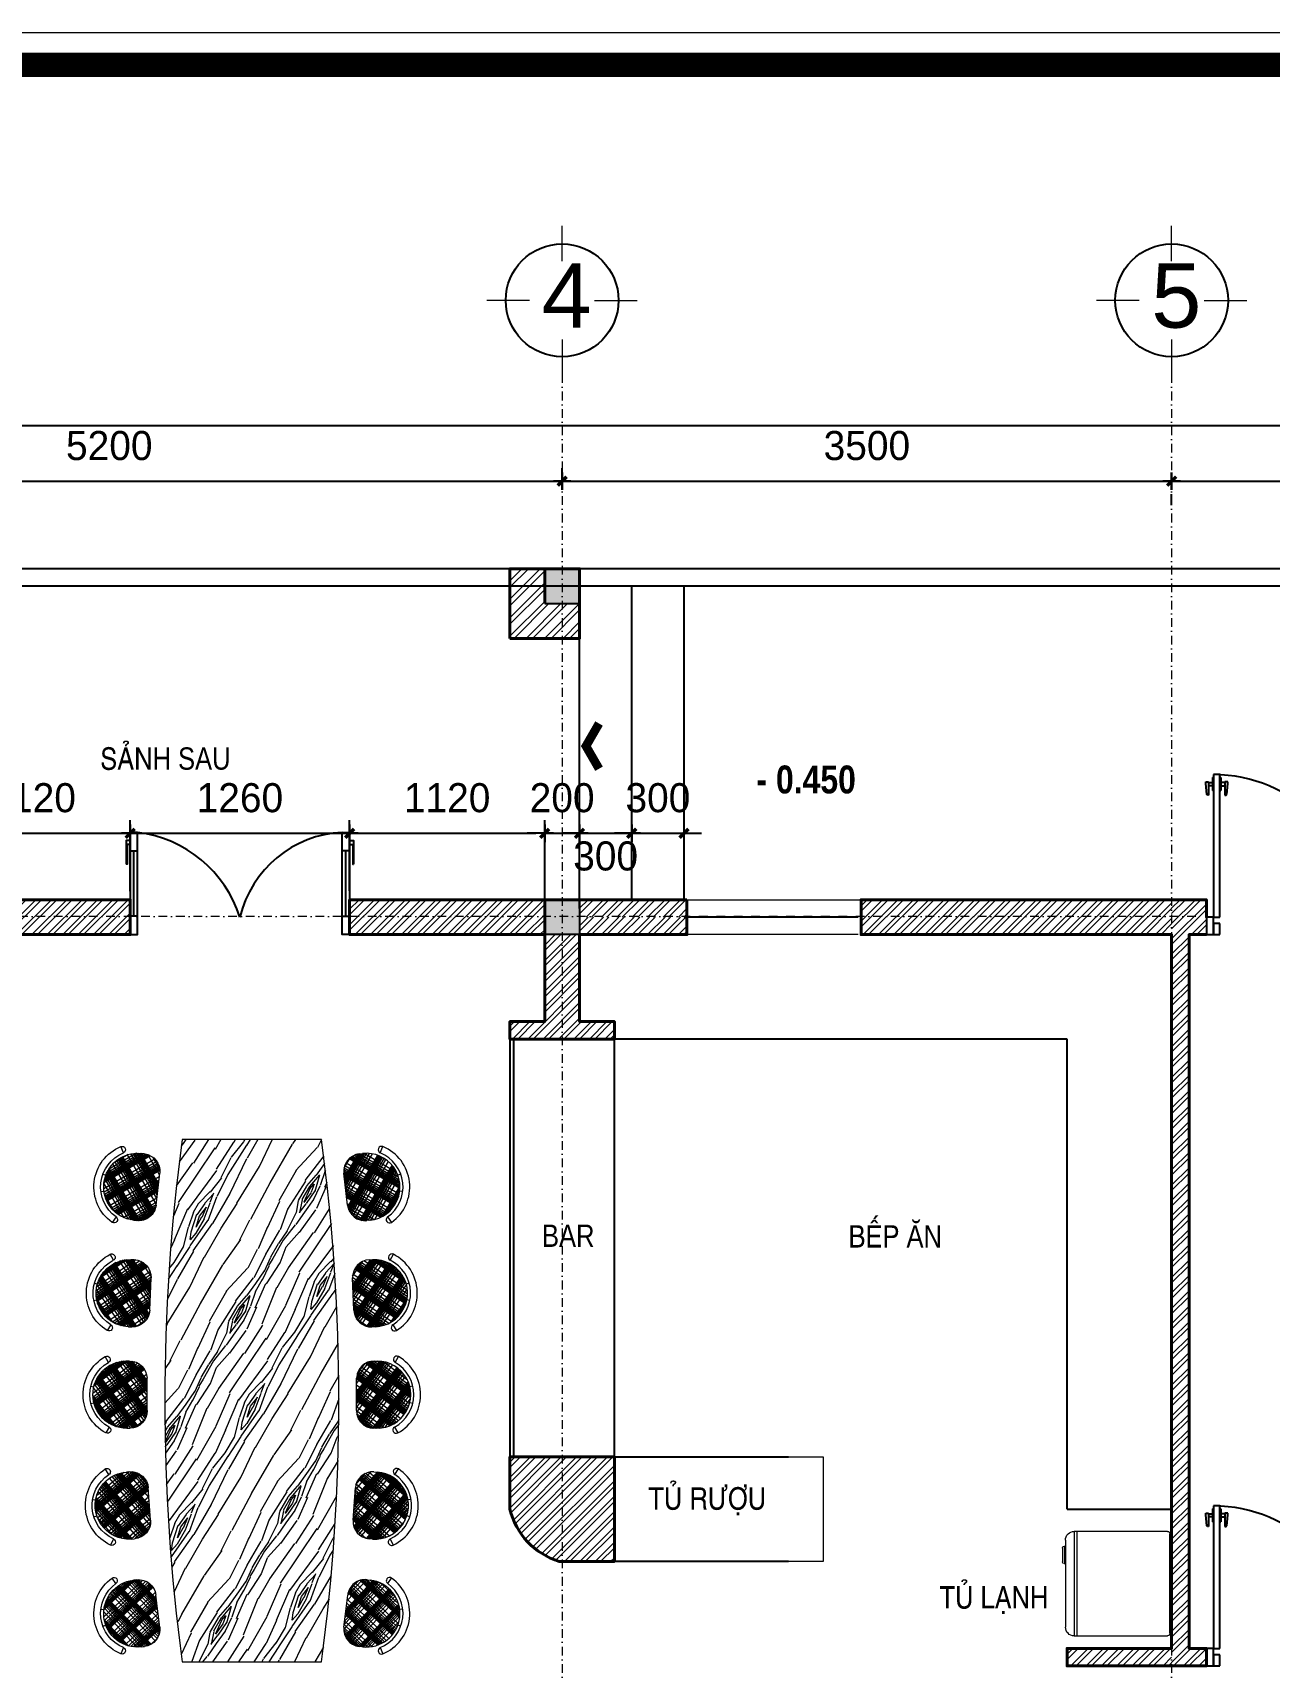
# Model space of a CAD drawing. Header units: millimetres. Extents: x 615730 to 2792744, y 139412 to 597571.
# Drawn here: x 702107 to 709207, y 294886 to 304290 of the extents above; entities that cross this region are included whole.
import ezdxf
from ezdxf.enums import TextEntityAlignment as Align

# ---------------------------------------------------------------- set-up
doc = ezdxf.new("R2010")
doc.units = ezdxf.units.MM
doc.header["$MEASUREMENT"] = 0
doc.header["$PDMODE"] = 34
doc.linetypes.add('DASHDOT', pattern=[1, 0.5, -0.25, 0, -0.25])
doc.layers.get('0').update_dxf_attribs({"lineweight": 5})
for name, color, linetype, lineweight in [('0.1(9)', 9, 'Continuous', 13), ('Block', 46, 'Continuous', 9), ('NETNGOAITUONG', 1, 'Continuous', 40), ('NTHAY1', 61, 'Continuous', 25), ('NVDUNG', 82, 'Continuous', 13), ('thay', 7, 'Continuous', 15), ('TIM TRUC', 149, 'DASHDOT', 9), ('VATDUNG', 33, 'Continuous', 13), ('VLIEU', 250, 'Continuous', 9)]:
    doc.layers.add(name, color=color, linetype=linetype, lineweight=lineweight)
for name, color, linetype in [('CUA', 132, 'Continuous'), ('DOORS', 1, 'Continuous'), ('H', 252, 'Continuous'), ('NET MANH', 252, 'Continuous'), ('netthay', 3, 'Continuous'), ('SWING', 7, 'Continuous'), ('TEXT', 2, 'Continuous'), ('VL', 155, 'Continuous')]:
    doc.layers.add(name, color=color, linetype=linetype)
doc.styles.add('H280', font='', dxfattribs={"height": 200})
doc.styles.add('KT OZON', font='', dxfattribs={"height": 200})
doc.styles.get("Standard").update_dxf_attribs({"font": ''})
doc.styles.add('STYLE2', font='')
doc.styles.add('VNI-AVO', font='vni-roms.shx')
doc.styles.get('H280').set_extended_font_data('VNI-Avo')
doc.styles.get('KT OZON').set_extended_font_data('VNI-Helve')
doc.styles.get('Standard').set_extended_font_data('VNI-Avo')
doc.styles.get('STYLE2').set_extended_font_data('.VnArial NarrowH')
doc.dimstyles.new('1-50b', dxfattribs={"dimtxt": 167, "dimasz": 50, "dimexe": 75, "dimexo": 150, "dimgap": 120, "dimtad": 1, "dimdec": 0, "dimzin": 12, "dimtxsty": 'VNI-AVO', "dimblk": ']', "dimcen": 0, "dimdle": 50, "dimclrd": 252, "dimclre": 252, "dimclrt": 2, "dimadec": 0, "dimazin": 0, "dimtfac": 1, "dimtdec": 0, "dimtix": 1, "dimtmove": 2, "dimatfit": 0, "dimldrblk": 'OPEN90', "dimfxl": 1, "dimlwd": -1, "dimlwe": -1, "dimarcsym": 0})
pattern_1 = [(45, (27371.52, 0), (-44.194174, 44.194174), []), (45, (27371.52, 31.25), (-44.194174, 44.194174), [])]
pattern_2 = [(45, (0, 0), (-44.194174, 44.194174), []), (45, (0, 31.25), (-44.194174, 44.194174), [])]

# ---------------------------------------------------------------- blocks, each defined once
blk = doc.blocks.new('08PDRR02')
at = {"color": 0, "linetype": 'ByBlock'}
for p, q in [((1, 0), (0, 0)), ((0, 0), (0, -1)), ((1, -1), (1, 0)), ((0, -1), (1, -1))]:
    blk.add_line(p, q, dxfattribs=at)
blk = doc.blocks.new('08PDNB02')
at = {"color": 0, "linetype": 'ByBlock'}
for p, q in [((0, -1.62), (0, 1.62)), ((0, 1.62), (0.25, 1.62)), ((0.25, -1.62), (0.25, 1.62)), ((0.25, 0.38), (1.25, 0.38)), ((1.25, -0.55), (1.25, 2.75)), ((1.25, 2.75), (1.54, 2.75)), ((1.54, 2.75), (1.69, 2.59)), ((1.69, 2.59), (1.95, -0.13)), ((0.25, -1.62), (0, -1.62)), ((1.25, -0.38), (0.25, -0.38)), ((1.95, -0.55), (1.25, -0.55)), ((1.95, -0.13), (1.95, -0.55))]:
    blk.add_line(p, q, dxfattribs=at)
blk = doc.blocks.new('*U45')
at = {"layer": 'DOORS', "color": 0, "linetype": 'Continuous', "ltscale": 200}
for p, q in [((0, 15), (0, 55)), ((900, 15), (900, 55)), ((0, -25), (0, -55)), ((900, -25), (900, -55))]:
    blk.add_line(p, q, dxfattribs=at)
at = {"layer": 'SWING', "color": 1, "linetype": 'Continuous', "ltscale": 200}
blk.add_arc((0, 55), 900, 0, 90, dxfattribs=at)
at = {"layer": 'DOORS', "color": 8, "linetype": 'Continuous', "ltscale": 200, "xscale": 25.4, "yscale": 25.4, "zscale": 25.4, "rotation": 180}
blk.add_blockref('08PDNB02', (0, 895), dxfattribs=at)
at = {"layer": 'DOORS', "color": 0, "linetype": 'Continuous', "ltscale": 200, "xscale": 900, "yscale": 39.99999999999999, "rotation": 90}
blk.add_blockref('08PDRR02', (0, 55), dxfattribs=at)
at = {"layer": 'DOORS', "color": 8, "linetype": 'Continuous', "ltscale": 200, "xscale": 25.4, "yscale": -25.4, "zscale": 25.4}
blk.add_blockref('08PDNB02', (40, 895), dxfattribs=at)
at = {"layer": 'DOORS', "color": 0, "linetype": 'Continuous', "ltscale": 200, "xscale": 45, "yscale": 110}
for p in [(-45, 55), (900, 55)]:
    blk.add_blockref('08PDRR02', p, dxfattribs=at)
at = {"layer": 'DOORS', "color": 1, "linetype": 'Continuous', "ltscale": 200, "xscale": 39.99999999999999, "yscale": 69.99999999999999}
for p in [(0, 15), (860, 15)]:
    blk.add_blockref('08PDRR02', p, dxfattribs=at)
blk = doc.blocks.new('TRUC 1')
at = {"ltscale": 50}
blk.add_circle((0, -9525), 8572, dxfattribs=at)
at = {"layer": '0.1(9)', "ltscale": 50}
for p, q in [((0, -3572), (0, 1782)), ((-4942, -9525), (-11427, -9525)), ((4942, -9525), (11427, -9525)), ((0, -15478), (0, -20832))]:
    blk.add_line(p, q, dxfattribs=at)
at = {"layer": 'TEXT', "ltscale": 50, "style": 'H280'}
blk.add_attdef('1', text='', height=10478, dxfattribs=at).set_placement((-214, -4892), align=Align.CENTER)
blk = doc.blocks.new(']')
for p, q in [((1, 0), (-1, 0)), ((0, 1), (0, -1))]:
    blk.add_line(p, q)
at = {"color": 9, "const_width": 0.4}
blk.add_lwpolyline([(-0.51, -0.51), (0.51, 0.51)], dxfattribs=at)
blk = doc.blocks.new('*D1175')
at = {"layer": 'DEFPOINTS', "color": 0, "ltscale": 10, "transparency": 16777216}
for p in [(699946.1, 301714.8), (705146.6, 301714.8), (705146.6, 301565.4)]:
    blk.add_point(p, dxfattribs=at)
at = {"layer": 'VL', "color": 252, "ltscale": 10, "transparency": 16777216}
for p, q in [((699946.1, 301864.8), (699946.1, 301789.8)), ((705146.6, 301715.4), (705146.6, 301789.8)), ((699996.1, 301714.8), (705096.6, 301714.8))]:
    blk.add_line(p, q, dxfattribs=at)
at = {"layer": 'VL', "color": 252, "ltscale": 10, "transparency": 16777216, "xscale": 50, "yscale": 50, "zscale": 50, "rotation": 180}
blk.add_blockref(']', (699946.1, 301714.8), dxfattribs=at)
at = {"layer": 'VL', "color": 252, "ltscale": 10, "transparency": 16777216, "xscale": 50, "yscale": 50, "zscale": 50}
blk.add_blockref(']', (705146.6, 301714.8), dxfattribs=at)
at = {"layer": 'VL', "color": 2, "ltscale": 10, "transparency": 16777216, "insert": (702546.3, 301918.3), "char_height": 167, "attachment_point": 5, "style": 'VNI-AVO'}
blk.add_mtext('5200', dxfattribs=at)
blk = doc.blocks.new('_Open90')
at = {"color": 0, "linetype": 'ByBlock', "lineweight": -2}
for p, q in [((0, 0), (-1, 0)), ((-0.5, 0.5), (0, 0)), ((0, 0), (-0.5, -0.5))]:
    blk.add_line(p, q, dxfattribs=at)
blk = doc.blocks.new('*D1176')
at = {"layer": 'DEFPOINTS', "color": 0, "ltscale": 10, "transparency": 16777216}
for p in [(708646.4, 301727.5), (708646.4, 301714.8), (705146.6, 301565.4)]:
    blk.add_point(p, dxfattribs=at)
at = {"layer": 'VL', "color": 252, "ltscale": 10, "transparency": 16777216}
for p, q in [((705146.6, 301715.4), (705146.6, 301789.8)), ((705196.6, 301714.8), (708596.4, 301714.8)), ((708646.4, 301577.5), (708646.4, 301639.8))]:
    blk.add_line(p, q, dxfattribs=at)
at = {"layer": 'VL', "color": 252, "ltscale": 10, "transparency": 16777216, "xscale": 50, "yscale": 50, "zscale": 50, "rotation": 180}
blk.add_blockref(']', (705146.6, 301714.8), dxfattribs=at)
at = {"layer": 'VL', "color": 252, "ltscale": 10, "transparency": 16777216, "xscale": 50, "yscale": 50, "zscale": 50}
blk.add_blockref(']', (708646.4, 301714.8), dxfattribs=at)
at = {"layer": 'VL', "color": 2, "ltscale": 10, "transparency": 16777216, "insert": (706896.5, 301918.3), "char_height": 167, "attachment_point": 5, "style": 'VNI-AVO'}
blk.add_mtext('3500', dxfattribs=at)
blk = doc.blocks.new('*D1177')
at = {"layer": 'DEFPOINTS', "color": 0, "ltscale": 10, "transparency": 16777216}
for p in [(708646.4, 301727.5), (711946.4, 301714.8), (711946.4, 301565.5)]:
    blk.add_point(p, dxfattribs=at)
at = {"layer": 'VL', "color": 252, "ltscale": 10, "transparency": 16777216}
for p, q in [((711946.4, 301715.5), (711946.4, 301789.8)), ((708696.4, 301714.8), (711896.4, 301714.8)), ((708646.4, 301577.5), (708646.4, 301639.8))]:
    blk.add_line(p, q, dxfattribs=at)
at = {"layer": 'VL', "color": 252, "ltscale": 10, "transparency": 16777216, "xscale": 50, "yscale": 50, "zscale": 50, "rotation": 180}
blk.add_blockref(']', (708646.4, 301714.8), dxfattribs=at)
at = {"layer": 'VL', "color": 252, "ltscale": 10, "transparency": 16777216, "xscale": 50, "yscale": 50, "zscale": 50}
blk.add_blockref(']', (711946.4, 301714.8), dxfattribs=at)
at = {"layer": 'VL', "color": 2, "ltscale": 10, "transparency": 16777216, "insert": (710296.4, 301918.3), "char_height": 167, "attachment_point": 5, "style": 'VNI-AVO'}
blk.add_mtext('3300', dxfattribs=at)
blk = doc.blocks.new('*D1179')
at = {"layer": 'DEFPOINTS', "color": 0, "ltscale": 10, "transparency": 16777216}
for p in [(711947.4, 302034), (691347.1, 301211.6), (711947.4, 301211.6)]:
    blk.add_point(p, dxfattribs=at)
at = {"layer": 'VL', "color": 252, "ltscale": 10, "transparency": 16777216}
for p, q in [((691347.1, 301361.6), (691347.1, 302109)), ((711947.4, 301361.6), (711947.4, 302109)), ((691397.1, 302034), (711897.4, 302034))]:
    blk.add_line(p, q, dxfattribs=at)
at = {"layer": 'VL', "color": 252, "ltscale": 10, "transparency": 16777216, "xscale": 50, "yscale": 50, "zscale": 50, "rotation": 180}
blk.add_blockref(']', (691347.1, 302034), dxfattribs=at)
at = {"layer": 'VL', "color": 252, "ltscale": 10, "transparency": 16777216, "xscale": 50, "yscale": 50, "zscale": 50}
blk.add_blockref(']', (711947.4, 302034), dxfattribs=at)
at = {"layer": 'VL', "color": 2, "ltscale": 10, "transparency": 16777216, "insert": (701647.3, 302237.5), "char_height": 167, "attachment_point": 5, "style": 'VNI-AVO'}
blk.add_mtext('20600', dxfattribs=at)
blk = doc.blocks.new('*D1200')
at = {"layer": 'DEFPOINTS', "color": 0, "ltscale": 10, "transparency": 16777216}
for p in [(702666.4, 299692.5), (701546.4, 299311.4), (702666.4, 299211.3, -0.3)]:
    blk.add_point(p, dxfattribs=at)
at = {"layer": 'VL', "color": 252, "ltscale": 10, "transparency": 16777216}
for p, q in [((701546.4, 299461.4), (701546.4, 299767.5)), ((701596.4, 299692.5), (702616.4, 299692.5)), ((702666.4, 299361.3), (702666.4, 299767.5))]:
    blk.add_line(p, q, dxfattribs=at)
at = {"layer": 'VL', "color": 252, "ltscale": 10, "transparency": 16777216, "xscale": 50, "yscale": 50, "zscale": 50, "rotation": 180}
blk.add_blockref(']', (701546.4, 299692.5), dxfattribs=at)
at = {"layer": 'VL', "color": 252, "ltscale": 10, "transparency": 16777216, "xscale": 50, "yscale": 50, "zscale": 50}
blk.add_blockref(']', (702666.4, 299692.5), dxfattribs=at)
at = {"layer": 'VL', "color": 2, "ltscale": 10, "transparency": 16777216, "insert": (702106.4, 299896), "char_height": 167, "attachment_point": 5, "style": 'VNI-AVO'}
blk.add_mtext('1120', dxfattribs=at)
blk = doc.blocks.new('*D1201')
at = {"layer": 'DEFPOINTS', "color": 0, "ltscale": 10, "transparency": 16777216}
for p in [(703926.4, 299692.5), (702666.4, 299211.3, -0.3), (703926.4, 299211.4)]:
    blk.add_point(p, dxfattribs=at)
at = {"layer": 'VL', "color": 252, "ltscale": 10, "transparency": 16777216}
for p, q in [((702666.4, 299361.3), (702666.4, 299767.5)), ((702716.4, 299692.5), (703876.4, 299692.5)), ((703926.4, 299361.4), (703926.4, 299767.5))]:
    blk.add_line(p, q, dxfattribs=at)
at = {"layer": 'VL', "color": 252, "ltscale": 10, "transparency": 16777216, "xscale": 50, "yscale": 50, "zscale": 50, "rotation": 180}
blk.add_blockref(']', (702666.4, 299692.5), dxfattribs=at)
at = {"layer": 'VL', "color": 252, "ltscale": 10, "transparency": 16777216, "xscale": 50, "yscale": 50, "zscale": 50}
blk.add_blockref(']', (703926.4, 299692.5), dxfattribs=at)
at = {"layer": 'VL', "color": 2, "ltscale": 10, "transparency": 16777216, "insert": (703296.4, 299896), "char_height": 167, "attachment_point": 5, "style": 'VNI-AVO'}
blk.add_mtext('1260', dxfattribs=at)
blk = doc.blocks.new('*D1202')
at = {"layer": 'DEFPOINTS', "color": 0, "ltscale": 10, "transparency": 16777216}
for p in [(705046.5, 299692.5), (703926.4, 299211.4), (705046.5, 299111.4)]:
    blk.add_point(p, dxfattribs=at)
at = {"layer": 'VL', "color": 252, "ltscale": 10, "transparency": 16777216}
for p, q in [((703926.4, 299361.4), (703926.4, 299767.5)), ((703976.4, 299692.5), (704996.5, 299692.5)), ((705046.5, 299261.4), (705046.5, 299767.5))]:
    blk.add_line(p, q, dxfattribs=at)
at = {"layer": 'VL', "color": 252, "ltscale": 10, "transparency": 16777216, "xscale": 50, "yscale": 50, "zscale": 50, "rotation": 180}
blk.add_blockref(']', (703926.4, 299692.5), dxfattribs=at)
at = {"layer": 'VL', "color": 252, "ltscale": 10, "transparency": 16777216, "xscale": 50, "yscale": 50, "zscale": 50}
blk.add_blockref(']', (705046.5, 299692.5), dxfattribs=at)
at = {"layer": 'VL', "color": 2, "ltscale": 10, "transparency": 16777216, "insert": (704486.4, 299896), "char_height": 167, "attachment_point": 5, "style": 'VNI-AVO'}
blk.add_mtext('1120', dxfattribs=at)
blk = doc.blocks.new('*D1215')
at = {"layer": 'DEFPOINTS', "color": 0, "ltscale": 10, "transparency": 16777216}
for p in [(705246.5, 299692.5), (705046.5, 299111.4), (705246.5, 299111.4)]:
    blk.add_point(p, dxfattribs=at)
at = {"layer": 'VL', "color": 252, "ltscale": 10, "transparency": 16777216}
for p, q in [((704996.5, 299692.5), (704946.5, 299692.5)), ((705046.5, 299261.4), (705046.5, 299767.5)), ((705046.5, 299692.5), (705246.5, 299692.5)), ((705246.5, 299261.4), (705246.5, 299767.5)), ((705296.5, 299692.5), (705346.5, 299692.5))]:
    blk.add_line(p, q, dxfattribs=at)
at = {"layer": 'VL', "color": 252, "ltscale": 10, "transparency": 16777216, "xscale": 50, "yscale": 50, "zscale": 50}
blk.add_blockref(']', (705046.5, 299692.5), dxfattribs=at)
at = {"layer": 'VL', "color": 252, "ltscale": 10, "transparency": 16777216, "xscale": 50, "yscale": 50, "zscale": 50, "rotation": 180}
blk.add_blockref(']', (705246.5, 299692.5), dxfattribs=at)
at = {"layer": 'VL', "color": 2, "ltscale": 10, "transparency": 16777216, "insert": (705146.5, 299896), "char_height": 167, "attachment_point": 5, "style": 'VNI-AVO'}
blk.add_mtext('200', dxfattribs=at)
blk = doc.blocks.new('*D1216')
at = {"layer": 'DEFPOINTS', "color": 0, "ltscale": 10, "transparency": 16777216}
for p in [(705546.6, 299692.5), (705546.6, 299311.4), (705246.5, 299111.4)]:
    blk.add_point(p, dxfattribs=at)
at = {"layer": 'VL', "color": 252, "ltscale": 10, "transparency": 16777216}
for p, q in [((705196.5, 299692.5), (705146.5, 299692.5)), ((705246.5, 299261.4), (705246.5, 299767.5)), ((705246.5, 299692.5), (705546.6, 299692.5)), ((705546.6, 299461.4), (705546.6, 299767.5)), ((705596.6, 299692.5), (705646.6, 299692.5))]:
    blk.add_line(p, q, dxfattribs=at)
at = {"layer": 'VL', "color": 252, "ltscale": 10, "transparency": 16777216, "xscale": 50, "yscale": 50, "zscale": 50}
blk.add_blockref(']', (705246.5, 299692.5), dxfattribs=at)
at = {"layer": 'VL', "color": 252, "ltscale": 10, "transparency": 16777216, "xscale": 50, "yscale": 50, "zscale": 50, "rotation": 180}
blk.add_blockref(']', (705546.6, 299692.5), dxfattribs=at)
at = {"layer": 'VL', "color": 2, "ltscale": 10, "transparency": 16777216, "insert": (705396.5, 299561.5), "char_height": 167, "attachment_point": 5, "style": 'VNI-AVO'}
blk.add_mtext('300', dxfattribs=at)
blk = doc.blocks.new('*D1217')
at = {"layer": 'DEFPOINTS', "color": 0, "ltscale": 10, "transparency": 16777216}
for p in [(705846.6, 299692.5), (705546.6, 299311.4), (705846.6, 299311.4)]:
    blk.add_point(p, dxfattribs=at)
at = {"layer": 'VL', "color": 252, "ltscale": 10, "transparency": 16777216}
for p, q in [((705496.6, 299692.5), (705446.6, 299692.5)), ((705546.6, 299461.4), (705546.6, 299767.5)), ((705546.6, 299692.5), (705846.6, 299692.5)), ((705846.6, 299461.4), (705846.6, 299767.5)), ((705896.6, 299692.5), (705946.6, 299692.5))]:
    blk.add_line(p, q, dxfattribs=at)
at = {"layer": 'VL', "color": 252, "ltscale": 10, "transparency": 16777216, "xscale": 50, "yscale": 50, "zscale": 50}
blk.add_blockref(']', (705546.6, 299692.5), dxfattribs=at)
at = {"layer": 'VL', "color": 252, "ltscale": 10, "transparency": 16777216, "xscale": 50, "yscale": 50, "zscale": 50, "rotation": 180}
blk.add_blockref(']', (705846.6, 299692.5), dxfattribs=at)
at = {"layer": 'VL', "color": 2, "ltscale": 10, "transparency": 16777216, "insert": (705696.6, 299896), "char_height": 167, "attachment_point": 5, "style": 'VNI-AVO'}
blk.add_mtext('300', dxfattribs=at)
blk = doc.blocks.new('TULANH')
at = {"layer": 'Block', "extrusion": (0, 0, -1)}
for p, q in [((235, 0), (-235, 0)), ((-235, -15), (-235, 0)), ((235, -15), (235, 0)), ((-300, -550), (300, -550)), ((-300, -565), (300, -565)), ((-214, -619.6), (-214, -622.3)), ((-115.1, -619.6), (-214, -619.6)), ((-204, -632.3), (-125.1, -632.3)), ((-115.1, -622.3), (-115.1, -619.6))]:
    blk.add_line(p, q, dxfattribs=at)
at = {"layer": 'Block', "color": 1, "extrusion": (0, 0, -1)}
for p, q in [((-300, -30), (-300, -565)), ((285, -15), (-285, -15)), ((300, -565), (300, -30)), ((-250, -615), (250, -615))]:
    blk.add_line(p, q, dxfattribs=at)
for centre, radius, start, end in [((285, -30), 15, 0, 90), ((-285, -30), 15, 90, 180), ((250, -565), 50, 270, 0), ((-250, -565), 50, 180, 270)]:
    blk.add_arc(centre, radius, start, end, dxfattribs=at)
at = {"layer": 'Block', "extrusion": (0, 0, -1)}
for centre, start, end in [((204, -622.3), 270, 0), ((125.1, -622.3), 180, 270)]:
    blk.add_arc(centre, 10, start, end, dxfattribs=at)
blk = doc.blocks.new('A$C33486DBB')
at = {"layer": 'NVDUNG', "lineweight": 0, "ltscale": 100}
h = blk.add_hatch(dxfattribs=at)
h.set_pattern_fill('LOG-LOG', color=147, scale=100, angle=20.61624, style=0, pattern_type=2)
h.set_pattern_definition([(20.61624, (-20244.38, -44007.15), (-35.2107, 93.59597), []), (20.61624, (-20254.98, -43978.97), (-35.2107, 93.59597), []), (20.61624, (-20261.18, -43962.49), (-35.2107, 93.59597), []), (20.61624, (-20265.58, -43950.8), (-35.2107, 93.59597), []), (20.61624, (-20268.99, -43941.73), (-35.2107, 93.59597), []), (20.61624, (-20271.78, -43934.32), (-35.2107, 93.59597), []), (20.61624, (-20274.13, -43928.05), (-35.2107, 93.59597), []), (20.61624, (-20276.18, -43922.62), (-35.2107, 93.59597), []), (20.61624, (-20277.98, -43917.84), (-35.2107, 93.59597), []), (110.61624, (-20244.38, -44007.15), (-93.59597, -35.2107), []), (110.61624, (-20216.2, -43996.55), (-93.59597, -35.2107), []), (110.61624, (-20199.72, -43990.35), (-93.59597, -35.2107), []), (110.61624, (-20188.03, -43985.95), (-93.59597, -35.2107), []), (110.61624, (-20178.96, -43982.54), (-93.59597, -35.2107), []), (110.61624, (-20171.55, -43979.75), (-93.59597, -35.2107), []), (110.61624, (-20165.28, -43977.39), (-93.59597, -35.2107), []), (110.61624, (-20159.85, -43975.35), (-93.59597, -35.2107), []), (110.61624, (-20155.06, -43973.55), (-93.59597, -35.2107), [])])
h.paths.add_polyline_path([(422.3, 161.3, 0.414214), (391.9, 299.4), (235.7, 399.4, 0.414214), (97.6, 369.1), (87.3, 353), (87.3, 353, 1), (412, 145.3)])
at = {"layer": 'NVDUNG'}
for p, q in [((235.7, 399.4), (391.9, 299.4)), ((87.3, 353), (97.6, 369.1)), ((38.9, 263.6), (0.5, 266)), ((97.6, 103.6), (110.4, 115.9)), ((422.3, 161.3), (412, 145.3)), ((181.2, 50.1), (187, 66.9)), ((351.1, 63.9), (369.4, 29.9))]:
    blk.add_line(p, q, dxfattribs=at)
for centre, radius, start, end in [((181.8, 315.2), 100, 57.38348, 147.38348), ((19.7, 264.8), 19.3, 356.45531, 176.45531), ((249.7, 249.2), 192.7, 147.38348, 327.38348), ((338, 215.2), 100, 327.38348, 57.38348), ((250.5, 250.5), 250.6, 176.45531, 298.31165), ((250.5, 250.5), 212, 176.45531, 298.31165), ((360.2, 46.9), 19.3, 298.31165, 118.31165)]:
    blk.add_arc(centre, radius, start, end, dxfattribs=at)
blk = doc.blocks.new('A$C79204B9D')
at = {"layer": 'NVDUNG', "lineweight": 0, "ltscale": 200}
h = blk.add_hatch(dxfattribs=at)
h.set_pattern_fill('WOOD8', color=47, scale=800, angle=60, style=0, pattern_type=2)
h.set_pattern_definition([(49.6952, (-100811.45, -69408.86), (3092.817157, 3756.924654), [89.4424, -8854.829]), (60, (-100753.6, -69340.65), (-292.8203, 1092.8203), [88, -712]), (78.4349, (-100709.6, -69264.44), (107.18096, 1785.6403), [75.8944, -2453.927]), (232.875, (-100694.38, -69190.09), (3492.819285, 4449.74321), [64.4984, -6385.308]), (234.8056, (-100733.305, -69241.51), (4692.817283, 6528.205605), [88.363, -8747.9256]), (254.0362, (-100784.23, -69313.72), (-507.18124, -2478.46057), [98.9544, -3199.5296]), (69.4623, (-100779.45, -69353.43), (1307.18128, 3864.1014), [48.6624, -4817.548]), (53.6598, (-100762.38, -69307.865), (-3892.82118, -5142.56154), [72.443, -7171.865]), (245.7106, (-100719.45, -69249.51), (-2907.178536, -6635.383034), [80.399, -7959.5016]), (228.6901, (-100752.52, -69322.8), (2292.81898, 2371.28276), [40.792, -4038.423]), (54.8056, (-100840.52, -69475.214), (-4692.817283, -6528.205605), [88.363, -8747.9256]), (48.6901, (-100789.6, -69403), (-2292.81898, -2371.28276), [81.584, -3997.631]), (60, (-100735.7, -69341.7), (-292.8203, 1092.8203), [96, -704]), (80.556, (-100687.74, -69258.58), (614.362866, 4264.10129), [68.352, -6766.851]), (63.8141, (-100676.52, -69191.16), (4907.17517, 10099.486516), [120.2664, -11906.3704]), (54.8056, (-100623.45, -69083.235), (-4692.817283, -6528.205605), [88.363, -8747.9256]), (60, (-100572.5, -69011), (-292.8203, 1092.8203), [88, -712]), (65.1944, (-100928.52, -69627.635), (3307.183253, 7328.201784), [88.363, -8747.9256]), (54.8056, (-100891.45, -69547.424), (-4692.817283, -6528.205605), [88.363, -8747.9256]), (60, (-100942.4, -69619.6), (-292.8203, 1092.8203), [48, -752]), (65.1944, (-100918.38, -69578.065), (3307.183253, 7328.201784), [88.363, -8747.9256]), (60, (-100881.3, -69497.86), (-292.8203, 1092.8203), [80, -720]), (70.3048, (-100841.305, -69428.57), (-1707.18361, -4556.920554), [89.4424, -8854.829]), (65.1944, (-100811.16, -69344.36), (3307.183253, 7328.201784), [88.363, -8747.9256]), (54.8056, (-100774.09, -69264.15), (-4692.817283, -6528.205605), [88.363, -8747.9256]), (54.8056, (-100723.16, -69191.94), (-4692.817283, -6528.205605), [88.363, -8747.9256]), (51.8699, (-100672.23, -69119.73), (-3092.81979, -3756.92204), [113.137, -5543.717]), (60, (-100602.4, -69030.7), (-292.8203, 1092.8203), [120, -680]), (47.4712, (-100202.685, -69298.45), (2692.820176, 3064.101996), [73.756, -7301.879]), (54.2894, (-100152.83, -69244.1), (-4292.821003, -5835.38198), [80.399, -7959.5016]), (68.1301, (-100202.68, -69298.45), (1707.18003, 4556.92153), [56.569, -5600.2856]), (69.4623, (-100181.61, -69245.95), (1307.18128, 3864.1014), [97.324, -4768.8856]), (60, (-100547.5, -69847.6), (-292.8203, 1092.8203), [96, -704]), (50.5377, (-100499.47, -69764.5), (-2692.81934, -3064.1029), [48.6624, -4817.548]), (261.8014, (-100468.54, -69726.93), (507.17985, 2478.46112), [43.0816, -4265.0504]), (252.9946, (-100474.685, -69769.57), (2214.36134, 7035.38247), [106.7336, -10566.5976]), (52.875, (-100158.685, -69222.24), (-3492.819285, -4449.74321), [64.4984, -6385.308]), (67.125, (-100158.685, -69222.24), (2107.18102, 5249.74184), [64.4984, -6385.308]), (60, (-100533.6, -69855.6), (-292.8203, 1092.8203), [64, -736]), (254.0362, (-100501.61, -69800.2), (-507.18124, -2478.46057), [65.9696, -3232.515]), (56.6335, (-100466.4, -69691.214), (-7092.827647, -10685.120313), [136.235, -13487.2744]), (57.7094, (-100391.47, -69577.435), (-10292.817432, -16227.689541), [200.16, -19815.8336]), (63.1798, (-100284.54, -69408.23), (6107.186084, 12177.942257), [144.2224, -14277.983]), (69.4623, (-100219.47, -69279.52), (1307.18128, 3864.1014), [145.9864, -4720.224]), (70.3048, (-100485.116, -69883.635), (-1707.18361, -4556.920554), [89.4424, -8854.829]), (75.9454, (-100454.97, -69799.42), (-907.1798, -3171.28134), [116.4816, -5707.6064]), (60, (-100426.7, -69686.4), (-292.8203, 1092.8203), [104, -696]), (51.8699, (-100374.68, -69596.36), (-3092.81979, -3756.92204), [113.137, -5543.717]), (63.5763, (-100304.83, -69507.37), (5307.18637, 10792.301586), [128.2496, -12696.7256]), (51.2538, (-100247.757, -69392.517), (3492.822965, 4449.740123), [105.223, -10417.1336]), (45.9638, (-100181.9, -69310.45), (-1892.8192, -1678.46212), [98.9544, -3199.5296]), (60, (-100113.1, -69239.3), (-292.8203, 1092.8203), [56, -744]), (234.8056, (-100466.4, -69691.214), (4692.817283, 6528.205605), [176.7256, -8659.563]), (55.2364, (-100595.97, -69819.635), (-5092.814835, -7221.027596), [192.6656, -9440.6104]), (60, (-100486.1, -69661.36), (-292.8203, 1092.8203), [184, -616]), (64.0856, (-100394.11, -69502.01), (4507.182416, 9406.662756), [224.5704, -11003.964]), (60, (-100296, -69300), (-292.8203, 1092.8203), [200, -600]), (67.125, (-100450.47, -69903.63), (2107.18102, 5249.74184), [193.4944, -6256.312]), (66.3402, (-100375.26, -69725.36), (2507.178344, 5942.5628), [144.8864, -7099.4216]), (57.5104, (-100317.116, -69592.65), (-9492.832492, -14842.0396), [184.1736, -18233.2096]), (53.4802, (-100218.188, -69437.301), (-12478.4605565, -16813.3284437), [281.8224, -27900.4416]), (63.0128, (-100900.81, -69643.635), (6507.176838, 12870.767465), [152.2104, -15068.828]), (51.8699, (-100831.74, -69508), (-3092.81979, -3756.92204), [169.7056, -5487.149]), (57.6141, (-100726.95, -69374.506), (-9892.808596, -15534.874684), [192.1664, -19024.493]), (70.6197, (-100624.023, -69212.23), (-3014.353116, -8421.025681), [130.2304, -12892.8256]), (60, (-100580.8, -69089.4), (-292.8203, 1092.8203), [160, -640]), (56.8202, (-100983.946, -69595.635), (-7492.814318, -11377.949423), [144.2224, -14277.983]), (66.009, (-100905.02, -69474.927), (-3307.18005, -7328.202785), [152.84, -15131.1384]), (66.7098, (-100842.875, -69335.29), (-2907.184315, -6635.381151), [136.9376, -13556.856]), (54.2894, (-100788.73, -69209.51), (-4292.821003, -5835.38198), [160.7984, -7879.1024]), (47.9052, (-100694.875, -69078.95), (-4985.644752, -5435.379245), [114.5424, -11339.7144]), (69.4623, (-100618.09, -68993.95), (1307.18128, 3864.1014), [97.324, -4768.8856]), (63.8141, (-100852.31, -69671.635), (4907.17517, 10099.486516), [120.2664, -11906.3704]), (47.1957, (-100799.24, -69563.71), (-7278.465226, -7806.659753), [180.488, -17868.3344]), (60, (-100676.6, -69431.3), (-292.8203, 1092.8203), [200, -600]), (65.4403, (-100576.598, -69258.086), (-3707.184394, -8021.021118), [168.76, -16707.2584]), (66.7098, (-100506.454, -69104.594), (-2907.184315, -6635.381151), [136.9376, -13556.856]), (60, (-101032.44, -69567.6), (-292.8203, 1092.8203), [136, -664]), (68.1301, (-100964.44, -69449.86), (1707.18003, 4556.92153), [226.2744, -5430.58]), (57.6141, (-100880.157, -69239.865), (-9892.808596, -15534.874684), [192.1664, -19024.493]), (54.4725, (-100777.228, -69077.588), (9785.6312045, 13749.233823), [249.1584, -24666.7]), (66.8428, (-100401.977, -69931.635), (-5414.353559, -12577.948251), [201.435, -19942.0504]), (60, (-100322.8, -69746.4), (-292.8203, 1092.8203), [224, -576]), (56.3478, (-100210.762, -69552.44), (-13785.632223, -20677.4357472), [376.7648, -37299.7528]), (60, (-100644.5, -69791.6), (-292.8203, 1092.8203), [192, -608]), (64.7636, (-100548.464, -69625.36), (3707.185922, 8021.020822), [192.6656, -9440.6104]), (58.1524, (-100466.32, -69451.08), (-12692.816587, -20384.6122766), [248.129, -24564.771]), (57.2737, (-100335.393, -69240.306), (-8692.817682, -13456.408258), [168.1904, -16650.8464]), (54.8056, (-100755.316, -69727.635), (-4692.817283, -6528.205605), [176.7256, -8659.563]), (60, (-100653.46, -69583.2), (-292.8203, 1092.8203), [256, -544]), (61.9092, (-100525.46, -69361.512), (10907.162495, 20491.7983933), [240.1336, -23773.196]), (63.5763, (-100412.387, -69149.665), (5307.18637, 10792.301586), [128.2496, -12696.7256])])
h.paths.add_polyline_path([(99.8, 0), (899.8, 0, 0.066667), (899.8, 3000), (99.8, 3000, 0.066667)])
at = {"layer": 'NVDUNG', "ltscale": 10000}
for p, q in [((899.8, 3000), (99.8, 3000)), ((99.8, 0), (899.8, 0))]:
    blk.add_line(p, q, dxfattribs=at)
for centre, start, end in [((11299.8, 1500), 172.37185, 187.62815), ((-10300.2, 1500), 352.37185, 7.62815)]:
    blk.add_arc(centre, 11300, start, end, dxfattribs=at)

msp = doc.modelspace()

# ---------------------------------------------------------------- hatches: boundary and pattern name
at = {"layer": 'VLIEU', "ltscale": 10}
h = msp.add_hatch(dxfattribs=at)
h.set_pattern_fill('STEEL', color=256, scale=600, style=0)
h.set_pattern_definition([(45, (115469.725, 45942.54), (-53.033009, 53.033009), []), (45, (115469.725, 45980.04), (-53.033009, 53.033009), [])])
h.paths.add_polyline_path([(705246.6, 301011.6), (705246.6, 300811.6), (704846.6, 300811.6), (704846.6, 301211.6), (705046.6, 301211.6), (705046.6, 301011.6)])
h = msp.add_hatch(dxfattribs=at)
h.set_pattern_fill('STEEL', color=256, scale=500, style=0)
h.set_pattern_definition(pattern_1)
h.paths.add_polyline_path([(705046.5, 299311.3), (703926.4, 299311.4), (703926.4, 299211.3), (705046.5, 299211.3)])
h.paths.add_polyline_path([(705046.5, 299211.3), (703926.4, 299211.3), (703926.4, 299111.4), (705046.5, 299111.4)])
h.paths.add_polyline_path([(705146.6, 299111.4), (705046.5, 299111.4), (705046.5, 298611.4), (704846.5, 298611.4), (704846.5, 298511.4), (705146.6, 298511.4)])
h.paths.add_polyline_path([(705246.5, 299111.4), (705146.6, 299111.4), (705146.6, 298511.4), (705446.5, 298511.4), (705446.5, 298611.4), (705246.5, 298611.4)])
h.paths.add_polyline_path([(704890, 300021.3), (705402.9, 300021.3), (705402.9, 299770.8), (704890, 299770.8)], flags=9)
h.paths.add_polyline_path([(705140.1, 299686.8), (705653, 299686.8), (705653, 299436.3), (705140.1, 299436.3)], flags=9)
h.paths.add_polyline_path([(705440.1, 300021.3), (705953.1, 300021.3), (705953.1, 299770.8), (705440.1, 299770.8)], flags=9)
h = msp.add_hatch(dxfattribs=at)
h.set_pattern_fill('STEEL', color=256, scale=500, style=0)
h.set_pattern_definition(pattern_1)
h.paths.add_polyline_path([(699846.1, 299311.3), (699446.1, 299311.3), (699446.1, 299111.4), (699846.1, 299111.4)])
h.paths.add_polyline_path([(700046.1, 299111.4), (700046.1, 299311.3), (699846.1, 299311.3), (699846.1, 299111.4), (699846.1, 298311.6), (700046.1, 298311.6)])
h.paths.add_polyline_path([(700546.7, 299311.3), (700046.1, 299311.3), (700046.1, 299111.4), (700546.7, 299111.4)])
h.paths.add_polyline_path([(702666.4, 299311.4), (701546.4, 299311.4), (701546.4, 299111.4), (702666.4, 299111.4), (702666.4, 299217)])
h.paths.add_polyline_path([(700046.1, 298111.6), (700046.1, 297611.1), (700046.1, 297611.1), (700046.1, 298111.6), (699846.1, 298111.6), (699846.1, 298111.6), (699846.1, 298111.6)])
h = msp.add_hatch(dxfattribs=at)
h.set_pattern_fill('STEEL', color=256, scale=500, style=0)
h.set_pattern_definition([(45, (27371.52, 99.97), (-44.194174, 44.194174), []), (45, (27371.52, 131.22), (-44.194174, 44.194174), [])])
h.paths.add_polyline_path([(705863, 299311.3), (705246.5, 299311.3), (705246.5, 299211.3), (705863, 299211.2)])
h = msp.add_hatch(dxfattribs=at)
h.set_pattern_fill('STEEL', color=256, scale=500, style=0)
h.set_pattern_definition(pattern_1)
h.paths.add_polyline_path([(708646.4, 299111.4), (708646.4, 299211.3), (706863, 299211.3), (706863, 299111.3)])
h.paths.add_polyline_path([(706863, 299311.3), (706863, 299211.3), (708646.4, 299211.3), (708646.4, 299311.4)])
h = msp.add_hatch(dxfattribs=at)
h.set_pattern_fill('STEEL', color=256, scale=500, style=0)
h.set_pattern_definition(pattern_2)
h.paths.add_polyline_path([(708746.4, 299111.3), (708846.4, 299111.3), (708846.4, 299211.3), (708846.4, 299311.4), (708646.4, 299311.4), (708646.4, 295618.9), (708651.9, 295618.9), (708651.9, 295148.9), (708646.4, 295148.9), (708646.4, 294911.6), (708846.4, 294911.6), (708846.4, 295011.6), (708746.4, 295011.6)])
h = msp.add_hatch(dxfattribs=at)
h.set_pattern_fill('STEEL', color=256, scale=500, style=0)
h.set_pattern_definition(pattern_1)
h.paths.add_polyline_path([(705863, 299211.3), (705246.5, 299211.3), (705246.5, 299111.4), (705863, 299111.3)])
h = msp.add_hatch(dxfattribs=at)
h.set_pattern_fill('STEEL', color=256, scale=500, style=0)
h.set_pattern_definition(pattern_2)
edge = h.paths.add_edge_path()
edge.add_line((705446.5, 296111.2), (704846.5, 296111.2))
edge.add_line((704846.5, 296111.2), (704846.5, 295811.1))
edge.add_arc((705253.6, 295911.8), 419.4, 193.8928, 252.83207)
edge.add_line((705129.8, 295511.1), (705446.5, 295511.1))
edge.add_line((705446.5, 295511.1), (705446.5, 296111.2))
h = msp.add_hatch(dxfattribs=at)
h.set_pattern_fill('STEEL', color=256, scale=500, style=0)
h.set_pattern_definition(pattern_1)
h.paths.add_polyline_path([(708646.4, 294911.6), (708646.4, 295011.6), (708046.4, 295011.6), (708046.4, 294911.6)])

# ---------------------------------------------------------------- linework, layer by layer
at = {"layer": 'CUA'}
for p, q in [((702687.6, 299217), (702687.6, 299592.5)), ((703905.3, 299217), (703905.3, 299592.5))]:
    msp.add_line(p, q, dxfattribs=at)
for points in [[(702666.4, 299592.5), (702708.7, 299592.5), (702708.7, 299698.1), (702666.4, 299698.1), (702666.4, 299592.5)], [(703926.4, 299592.5), (703884.2, 299592.5), (703884.2, 299698.1), (703926.4, 299698.1), (703926.4, 299592.5)], [(702666.4, 299652.1), (702643.6, 299652.1), (702643.6, 299514.9)], [(702666.4, 299629.2), (702648.2, 299629.2), (702648.2, 299514.9), (702643.6, 299514.9)], [(702666.4, 299606.3), (702666.4, 299202.8)], [(702708.7, 299217), (702708.7, 299620.6)], [(703884.2, 299217), (703884.2, 299620.6)], [(703926.4, 299652.1), (703949.3, 299652.1), (703949.3, 299514.9)], [(703926.4, 299629.2), (703944.7, 299629.2), (703944.7, 299514.9), (703949.3, 299514.9)], [(703926.4, 299606.3), (703926.4, 299202.8)], [(702708.7, 299217), (702666.4, 299217), (702666.4, 299111.4), (702708.7, 299111.4), (702708.7, 299217)], [(703884.2, 299217), (703926.4, 299217), (703926.4, 299111.4), (703884.2, 299111.4), (703884.2, 299217)]]:
    msp.add_lwpolyline(points, dxfattribs=at)
for centre, radius, start, end in [((702622.3, 298995.6), 707.8, 17.74142, 82.98888), ((703915.3, 299062.3), 636.6, 92.80469, 166.46504)]:
    msp.add_arc(centre, radius, start, end, dxfattribs=at)
at = {"layer": 'H', "const_width": 138.2}
msp.add_lwpolyline([(687731.9, 285120.6), (714734.7, 285120.6), (714734.7, 304105.6), (687731.9, 304105.6)], close=True, dxfattribs=at)
at = {"layer": 'NET MANH'}
for points in [[(705046.6, 301011.6), (705246.6, 301011.6), (705246.6, 301211.6), (705046.6, 301211.6)], [(705046.5, 299311.4), (705246.5, 299311.4), (705246.5, 299111.4), (705046.5, 299111.4)]]:
    msp.add_lwpolyline(points, close=True, dxfattribs=at)
for points in [[(705046.6, 301211.6), (705246.6, 301211.6), (705046.6, 301011.6), (705246.6, 301011.6)], [(705046.5, 299111.4), (705246.5, 299111.4), (705046.5, 299311.4), (705246.5, 299311.4)]]:
    msp.add_solid(points, dxfattribs=at)
at = {"layer": 'NETNGOAITUONG'}
for p, q in [((705046.6, 301011.6), (705046.6, 301211.6)), ((705046.5, 299311.4), (705046.5, 299111.4)), ((708846.4, 295011.6), (708846.4, 294911.6))]:
    msp.add_line(p, q, dxfattribs=at)
at = {"layer": 'NETNGOAITUONG', "elevation": 140}
msp.add_lwpolyline([(704846.6, 300811.6), (705246.6, 300811.6), (705246.6, 301211.6), (704846.6, 301211.6)], close=True, dxfattribs=at)
at = {"layer": 'NETNGOAITUONG'}
msp.add_lwpolyline([(701546.4, 299311.4), (702666.4, 299311.4), (702666.4, 299111.4), (701546.4, 299111.4)], close=True, dxfattribs=at)
for points in [[(705863, 299311.3), (705863, 299111.3), (705246.5, 299111.4), (705246.5, 298611.4), (705446.5, 298611.4), (705446.5, 298511.4), (704846.5, 298511.4), (704846.5, 298611.4), (705046.5, 298611.4), (705046.5, 299111.4), (703926.4, 299111.4), (703926.4, 299311.4), (705863, 299311.3)], [(708846.4, 299111.3), (708746.4, 299111.3), (708746.4, 295011.6), (708846.4, 295011.6), (708846.4, 294911.6), (708046.4, 294911.6), (708046.4, 295011.6), (708646.4, 295011.6), (708646.4, 299111.4), (706863, 299111.3), (706863, 299311.3), (708846.4, 299311.4), (708846.4, 299211.3), (708846.4, 299211.3)]]:
    msp.add_lwpolyline(points, dxfattribs=at)
msp.add_lwpolyline([(705446.5, 296111.2), (704846.5, 296111.2), (704846.5, 295811.1, 0.262995), (705129.8, 295511.1), (705446.5, 295511.1), (705446.5, 296111.2)], format="xyb", dxfattribs=at)
at = {"layer": 'thay', "linetype": 'Continuous'}
msp.add_lwpolyline([(687547.5, 284936.3), (714919.1, 284936.3), (714919.1, 304289.9), (687547.5, 304289.9)], close=True, dxfattribs=at)
at = {"layer": 'TIM TRUC', "ltscale": 100}
for p, q in [((705146.6, 302329), (705146.6, 287817.7)), ((708646.4, 302329), (708646.4, 287817.7)), ((708785.1, 299214.2), (689372, 299214.2))]:
    msp.add_line(p, q, dxfattribs=at)
at = {"layer": 'VL', "ltscale": 10}
for p, q in [((714919.1, 301211.6), (687731.9, 301211.6)), ((714919.1, 301111.6), (687731.9, 301111.6)), ((705246.6, 299311.4), (705246.6, 301111.6)), ((705546.6, 299311.4), (705546.6, 301111.6)), ((705846.6, 299311.4), (705846.6, 301111.6)), ((703926.4, 299111.4), (703926.4, 299311.4)), ((704846.5, 298511.4), (704846.5, 296111.2)), ((704866.5, 298511.4), (704866.5, 296111.2)), ((708046.4, 298511.4), (705446.5, 298511.4)), ((705446.5, 296111.2), (705446.5, 298511.4)), ((708046.4, 295811.1), (708046.4, 298511.4)), ((705446.5, 296111.2), (706446.2, 296111.2)), ((708046.4, 295811.1), (708646.4, 295811.1)), ((706446.2, 295511.1), (705129.8, 295511.1))]:
    msp.add_line(p, q, dxfattribs=at)
at = {"layer": 'VL', "color": 9, "ltscale": 10}
msp.add_lwpolyline([(705358.5, 300063.4, 50, 50, 0), (705283.5, 300193.3, 50, 50, 0), (705358.5, 300323.2, 50, 50, 0), (705283.5, 300193.3, 0, 0, 0), (705836.7, 300193.3, 0, 0, 0)], format="xyseb", dxfattribs=at)
at = {"layer": 'VLIEU', "ltscale": 10}
for p, q in [((705846.6, 299311.4), (706863, 299311.4)), ((705846.6, 299214.2), (706846.6, 299214.2)), ((705846.6, 299211.3), (706846.6, 299211.4)), ((706846.6, 299111.3), (705846.6, 299111.3))]:
    msp.add_line(p, q, dxfattribs=at)
msp.add_lwpolyline([(705446.5, 296111.2), (706646.2, 296111.2), (706646.2, 295511.1), (705446.5, 295511.1), (705446.5, 296111.2)], dxfattribs=at)

# ---------------------------------------------------------------- block references
at = {"layer": 'netthay', "lineweight": -2, "ltscale": 10}
ref = msp.add_blockref('TRUC 1', (705146.6, 302393.4), dxfattribs=dict(at, xscale=0.03778148023411632, yscale=0.03778148023411632, zscale=0.03778148023411632, rotation=180))
ref.add_attrib('1', '4', dxfattribs={"layer": 'TEXT', "color": 3, "ltscale": 50, "height": 370.2, "style": 'KT OZON'}).set_placement((705173.2, 302596.4), align=Align.CENTER)
ref = msp.add_blockref('TRUC 1', (708646.4, 302393.4), dxfattribs=dict(at, xscale=0.03778148023411632, yscale=0.03778148023411632, zscale=0.03778148023411632, rotation=180))
ref.add_attrib('1', '5', dxfattribs={"layer": 'TEXT', "color": 3, "ltscale": 50, "height": 370.2, "style": 'KT OZON'}).set_placement((708673.1, 302596.4), align=Align.CENTER)
at = {"layer": 'NTHAY1', "xscale": 0.9090857494156808, "yscale": 0.9090857494156808, "zscale": 0.9090857494156808}
for p in [(708887.3, 299161.3), (708887.3, 294961.6)]:
    msp.add_blockref('*U45', p, dxfattribs=at)
at = {"layer": 'VATDUNG', "xscale": -1}
for p, rotation in [((702356.2, 297625.8), 230.8875577534552), ((702316.5, 296989.2), 235.1178850882628), ((702301.1, 296390.4), 237.8797264284227), ((702320.1, 295732), 241.4513397546735), ((702373.9, 295096.7), 244.0772348534064)]:
    msp.add_blockref('A$C33486DBB', p, dxfattribs=dict(at, rotation=rotation))
at = {"layer": 'VATDUNG'}
for name, p, rotation in [('A$C79204B9D', (703864.7, 297934.1), 180), ('A$C33486DBB', (704373.6, 297625.8), 129.1124422465448), ('A$C33486DBB', (704413.3, 296989.2), 124.8821149117353), ('A$C33486DBB', (704428.7, 296390.4), 122.1202735715773), ('A$C33486DBB', (704409.7, 295732), 118.5486602453265), ('TULANH', (708651.9, 295383.9), 270), ('A$C33486DBB', (704355.9, 295096.7), 115.9227651465935)]:
    msp.add_blockref(name, p, dxfattribs=dict(at, rotation=rotation))

# ---------------------------------------------------------------- texts
at = {"layer": 'NTHAY1', "insert": (706833.2, 300081.8), "char_height": 160, "width": 11369.12, "attachment_point": 3}
msp.add_mtext('{\\fVNI-Helve-Condense|b1|i0|c0|p2;- 0.450}', dxfattribs=at)
at = {"layer": 'TEXT', "color": 140, "style": 'STYLE2'}
for s, p in [('S¶NH SAU', (702868.6, 300122)), ('bÕp ¨n', (707059.1, 297377.9)), ('Tñ L¹NH', (707626.2, 295305.3))]:
    msp.add_text(s, height=128, dxfattribs=at).set_placement(p, align=Align.MIDDLE_CENTER)
for s, p in [('BAR', (705031, 297317.5)), ('Tñ R¦îU', (705641.7, 295809))]:
    msp.add_text(s, height=128, dxfattribs=at).set_placement(p)

# ---------------------------------------------------------------- dimensions: what is measured, and where the dimension line sits
at = {"layer": 'VL', "ltscale": 10}
for base, p1, p2, override, picture, middle in [((711947.4, 302034), (691347.1, 301211.6), (711947.4, 301211.6), {"dimfxl": 150, "dimarcsym": 1}, '*D1179', (701647.3, 302237.5)), ((705146.593, 301714.7999), (699946.104, 301714.7999), (705146.593, 301565.3891), {"dimfxl": 150, "dimarcsym": 1}, '*D1175', (702546.3485, 301918.2999)), ((708646.4, 301714.8), (705146.6, 301565.4), (708646.4, 301727.5), {"dimfxl": 150, "dimarcsym": 1}, '*D1176', (706896.5, 301918.3)), ((711946.4, 301714.8), (708646.4, 301727.5), (711946.4, 301565.5), {"dimfxl": 150, "dimarcsym": 1}, '*D1177', (710296.4, 301918.3)), ((702666.4, 299692.5), (701546.4, 299311.4), (702666.4, 299211.3, -0.3), {"dimfxl": 40}, '*D1200', (702106.4, 299896)), ((703926.4, 299692.5), (702666.4, 299211.3, -0.3), (703926.4, 299211.4), {"dimfxl": 40}, '*D1201', (703296.4, 299896)), ((705046.5, 299692.5), (703926.4, 299211.4), (705046.5, 299111.4), {"dimfxl": 40}, '*D1202', (704486.4, 299896)), ((705246.5, 299692.5), (705046.5, 299111.4), (705246.5, 299111.4), {"dimfxl": 40}, '*D1215', (705146.5, 299896)), ((705846.6, 299692.5), (705546.6, 299311.4), (705846.6, 299311.4), {"dimfxl": 40}, '*D1217', (705696.6, 299896))]:
    dim = msp.add_linear_dim(base=base, p1=p1, p2=p2, dimstyle='1-50b', override=override, dxfattribs=at)
    dim.commit()
    dim.dimension.update_dxf_attribs({"geometry": picture, "text_midpoint": middle})
dim = msp.add_linear_dim(base=(705546.6, 299692.5), p1=(705246.5, 299111.4), p2=(705546.6, 299311.4), dimstyle='1-50b', override={"dimfxl": 40}, dxfattribs=at)
dim.commit()
dim.dimension.update_dxf_attribs({"geometry": '*D1216', "text_midpoint": (705396.5, 299561.5), "dimtype": 160})

doc.saveas('drawing.dxf')
